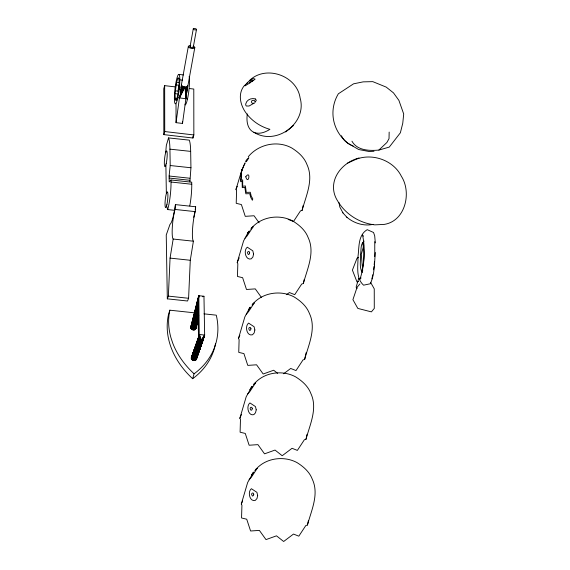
<?xml version="1.0" encoding="UTF-8"?>
<svg xmlns="http://www.w3.org/2000/svg" width="570" height="570" viewBox="0 0 570 570"><rect width="100%" height="100%" fill="white"/><g stroke="black" fill="none" stroke-linecap="round" stroke-linejoin="round"><path stroke-width="0.85" d="M389.16 132.09L389.025 138.645L386.916 142.472L378.872 150.074C369.36 150.943 357.141 150.573 351.961 141.203M194.812 47.538L187.829 86.156L186.219 87.068L185.906 98.696L182.514 123.426L176.045 122.671L176.016 103.64M204.644 335.046L202.421 339.934L195.638 360.183L204.644 335.046L201.801 340.069L194.477 360.568L201.139 340.069L199.479 334.49L199.842 339.656L191.328 358.744L199.301 339.278L198.823 295.709L203.967 296.257L204.644 335.046L196.315 359.357C195.204 361.751 190.694 360.304 191.342 357.689L199.479 334.49L204.644 335.046L196.315 359.357L204.644 335.046L201.139 340.069L191.99 359.734L200.469 339.927L199.479 334.49L198.617 338.295L191.249 358.202L199.301 339.278L198.524 337.754L197.861 298.972L198.823 295.709L199.229 296.913M167.323 298.844L168.371 296.115L170.06 258.103L173.18 239.037A16.715 2.508 -83.9 0 1 172.332 226.96A16.715 2.508 -83.9 0 1 175.04 209.454L175.432 204.609L195.653 206.775L195.261 211.62A16.715 2.508 -83.9 0 0 192.553 229.126A16.715 2.508 -83.9 0 0 193.401 241.203L190.28 260.269L188.592 298.281L187.544 301.01L167.323 298.844L166.24 234.99L170.01 224.331A25.714 3.862 -83.9 0 0 175.432 204.609M374.476 261.573L374.184 264.879M374.775 256.6L374.761 241.659M375.309 252.496C374.355 262.92 374.861 274.113 370.308 283.767L363.56 285.178C355.516 277.932 358.167 265.976 358.017 256.379C359.25 247.138 357.917 235.154 367.23 229.667L373.542 232.482L374.697 235.845L375.317 242.92M175.061 93.658L176.543 82.287L178.139 77.741L178.916 78.389C179.457 85.721 178.902 93.537 176.059 100.363L175.282 99.714L175.061 93.658L177.705 93.965M186.889 86.954L185.906 98.696L185.015 87.039L179.436 97.94L176.045 122.671M189.767 205.941A19.679 2.957 -83.9 0 0 191.755 184.253L191.727 182.201L170.986 179.985L169.219 181.916L169.119 176.016L170.209 165.528L169.931 149.155A33.523 5.037 -83.9 0 0 168.528 137.912L189.261 140.135A33.523 5.037 -83.9 0 1 190.665 151.378L190.943 167.751L189.917 181.823M373.592 269.817L373.984 266.525M187.402 86.754L185.906 98.696L185.435 87.082L182.97 86.583L181.338 85.187L188.314 46.569M199.479 334.49L198.887 338.808L191.249 358.202M187.473 87.516L187.715 85.792L187.188 90.338M180.954 87.737L181.445 84.859M186.81 92.589L187.722 86.483M198.56 337.59L191.606 357.233L198.602 337.24L191.342 357.689L198.617 338.295M203.583 337.775L196.408 358.844L203.604 338.829L203.583 337.775L200.882 344.978M179.7 96.287L179.436 97.94L184.594 87.003M180.376 92.155L181.452 85.543M190.052 46.669L193.28 28.849M193.251 47.388L196.472 29.569A1.646 0.656 10.2 0 0 194.327 28.5A1.646 0.656 10.2 0 0 193.829 29.554A1.646 0.656 10.2 0 0 196.472 29.569M197.89 298.965L190.815 328.192L198.823 295.709L190.815 327.137C190.188 329.752 194.705 331.184 195.802 328.783L198.574 317.661M179.771 96.223L179.436 97.94L183.754 86.832M180.441 92.789L181.78 85.913M371.911 278.887L372.773 274.761M197.989 308.242L193.308 329.994L198.068 310.13M198.082 310.992L193.971 330.002L198.531 311.042M198.161 304.352L192.639 329.845L198.032 307.344M288.156 219.407L293.493 221.516L300.476 210.886L302.114 210.387L303.197 205.399M286.582 294.669L289.396 292.538L294.733 294.647L301.715 284.024L303.354 283.525L304.252 279.364M283.653 373.77L290.686 368.455L296.015 370.564L302.998 359.934L304.644 359.435L306.083 352.78M250.622 388.462L249.945 389.716L251.904 386.738L246.19 396.763L239.856 418.273L240.469 419.484L240.098 432.217L245.271 433.442L249.126 445.234L257.925 444.636L264.537 453.841L275.039 450.072L282.2 455.736L292.04 448.298L297.369 450.407L304.352 439.776L305.997 439.278L307.073 434.283M252.075 474.226L251.398 475.48L253.358 472.501L247.644 482.526L241.31 504.037L241.929 505.255L241.552 517.98L246.724 519.206L250.586 530.998L259.379 530.406L265.99 539.605L276.493 535.836L283.653 541.5L293.493 534.062L298.822 536.17L305.812 525.54L307.451 525.041L308.349 520.88M198.552 311.861L194.598 329.873L198.552 313.536M198.039 302.235L192.019 329.567L198.089 304.323M198.075 300.027L191.071 328.712L197.897 299.492L191.484 329.182L198.011 302.214M198.588 314.277L195.132 329.617L198.695 315.025M198.695 315.695L195.546 329.239L198.503 317.248M198.652 316.984L195.802 328.783L197.997 319.87M182.293 86.27L179.436 97.94L182.97 86.583M255.253 98.931C251.577 97.67 246.618 99.75 245.77 103.861A1.781 1.218 -85.8 0 0 246.432 106.02L249.076 106.02L254.327 103.02C251.997 104.844 249.824 100.698 252.987 100.32C256.457 99.786 253.714 105.001 256.336 100.192L255.203 98.888M198.046 319.72L195.888 328.263L197.982 319.186M191.078 326.674L198.168 298.887L190.815 327.137L195.196 311.348M195.802 327.729L197.989 319.343M363.71 245.748L361.309 254.27L362.292 266.154M175.254 86.889L164.666 85.65L163.761 88.721L163.832 134.62L192.952 138.018L193.85 134.948L193.786 89.055L189.375 88.535M163.832 134.62L164.73 131.549L164.666 85.65M168.528 137.912L166.34 145.35L165.671 152.639M194.363 312.816L169.824 310.187L168.385 315.089A91.086 69.369 16.4 0 0 192.646 378.701A91.086 69.369 16.4 0 0 215.524 343.632M259.129 222.834L254.042 215.752L245.25 216.344L241.388 204.552L236.215 203.326L236.593 190.601L235.98 189.383L241.929 169.732L240.512 175.909L241.06 175.41L240.611 181.695L242.122 181.296L242.279 187.644L244.829 187.352L245.855 193.793L249.696 193.643L250.8 197.491L252.375 200.262L252.788 198.859L251.213 196.08L250.294 192.261L246.268 192.389L245.406 185.963L242.692 186.233L242.685 179.906L241.024 180.284L241.623 174.021L240.925 174.505L242.492 168.342L242.4 168.891M192.646 378.701L194.085 373.806A91.086 69.369 16.4 0 0 214.455 347.664L216.108 342.506A91.086 69.369 16.4 0 0 216.279 315.167L204.01 313.849M261.388 297.383L255.282 288.883L246.489 289.482L242.628 277.69L237.455 276.464L237.833 263.732L237.22 262.521L243.547 241.01L248.584 231.577M277.59 373.322L273.685 370.236L263.183 374.005L256.571 364.8L247.772 365.391L243.917 353.599L238.744 352.374L239.115 339.649L238.502 338.43L244.836 316.927L249.689 307.836M302.114 210.387C305.962 195.802 314.006 179.586 306.988 164.609C304.223 157.242 298.167 151.969 291.648 147.922C277.355 140.106 258.524 144.196 248.263 156.729M303.354 283.525C307.202 268.94 315.246 252.724 308.228 237.747C305.463 230.38 299.407 225.107 292.887 221.053C279.264 213.707 260.305 216.643 250.729 229.154M304.644 359.435C308.491 344.85 316.535 328.634 309.51 313.657C306.753 306.29 300.689 301.017 294.177 296.97C280.547 289.624 261.587 292.553 252.018 305.064M305.997 439.278C309.845 424.693 317.889 408.476 310.864 393.5C308.106 386.132 302.043 380.86 295.531 376.813C281.901 369.467 262.941 372.395 253.372 384.907M358.751 278.21L356.108 287.187L357.155 288.306M307.451 525.041C311.298 510.456 319.343 494.24 312.317 479.263C309.56 471.896 303.504 466.623 296.984 462.576C283.354 455.231 264.402 458.159 254.826 470.67M202.421 339.934L201.801 340.069L195.104 360.44L202.421 339.934L203.604 338.829M195.624 347.344L198.695 338.081M198.567 337.611L192.019 356.863L198.673 338.031M202.948 339.67L196.052 359.812L203.355 339.293M193.807 360.554L201.139 340.069L201.801 340.069M196.329 358.309L203.682 338.309M199.08 349.781L199.977 347.379M193.144 360.404L201.139 340.069L199.301 339.278M242.72 168.1L245.014 162.842L245.171 163.227M242.293 169.539L244.131 164.987M235.98 189.383L237.298 186.248M199.842 339.656L191.584 359.264L200.469 339.927M237.22 262.521L239.201 257.818M238.502 338.43L239.828 335.295M239.856 418.273L241.509 414.354M241.31 504.037L242.635 500.902M192.517 360.126L201.139 340.069M247.979 232.703C245.656 236.165 250.586 230.28 248.748 231.285M249.268 308.619C246.924 312.089 251.919 306.118 250.009 307.223M253.871 132.29C276.044 146.234 307.494 123.213 300.105 97.962C296.92 75.703 266.133 64.716 249.724 80.292M249.375 230.957L248.121 232.482M252.403 386.232L250.757 388.234M253.857 471.996L252.211 473.998M359.912 283.967L357.091 287.252L352.916 299.678L357.832 308.413L371.398 311.876L374.283 308.427L374.248 288.84L370.557 282.285M249.404 308.391L249.888 307.836M362.841 270.023L361.786 271.22C364.173 262.193 364.608 252.068 362.655 242.934L363.446 244.323M361.102 277.932L359.976 279.2C364.601 265.235 365.52 249.147 362.506 234.747L363.346 236.229M364.088 241.096C360.119 244.231 361.409 249.917 360.546 254.291C360.789 260.319 359.072 267.195 362.271 272.652M359.022 157.983C340.026 162.899 325.89 183.355 337.996 201.509L338.16 201.809C346.047 214.605 359.969 223.269 374.903 224.858L384.237 224.402C405.462 221.075 411.853 192.439 401.344 176.23C393.115 159.493 370.301 152.183 353.749 160.341M245.342 84.852L244.046 85.985A32.041 22.878 33.1 0 0 244.459 110.665C250.244 119.821 259.5 126.462 269.909 129.333A31.813 17.656 -58.1 0 1 247.33 113.95M246.639 83.726L247.936 82.593M251.42 228.071L253.116 226.832L247.109 235.923L245 238.274M252.702 303.981L254.405 302.748L248.399 311.84L246.283 314.184M254.056 383.824L255.759 382.584L249.753 391.683L247.637 394.027M255.51 469.587L257.213 468.348L251.206 477.446L249.097 479.79M285.677 131.976L289.161 129.084M289.254 129.005L293.543 125.443M358.387 257.277L356.984 258.324L352.41 270.109L356.998 281.965L358.651 281.366M198.388 298.046L198.859 297.718M347.308 163.234L353.243 160.576M202.549 296.749L203.967 296.257M378.872 150.074L389.281 147.089L400.368 132.789L402.762 123.263L403.703 113.986L398.893 100.377L393.492 92.882L386.196 87.096L372.773 81.638L363.176 81.866L353.557 83.826L338.338 93.808C328.263 110.701 332.702 131.52 348.17 143.419L358.651 149.511L369.061 151.506L373.984 151.285M373.186 224.345C363.895 226.404 353.828 223.262 346.71 217.099M185.435 87.082L186.219 87.068M169.931 149.155L190.665 151.378M170.209 165.528L190.943 167.751M169.119 176.016L189.853 178.239M169.155 178.061L189.888 180.284M170.986 179.985L171.021 182.029L191.755 184.253M175.04 209.454L195.261 211.62M166.575 205.848L167.673 209.568L174.584 210.309M173.18 239.037L193.401 241.203M170.06 258.103L190.28 260.269M168.371 296.115L188.592 298.281M187.523 98.881L177.819 97.748A14.813 2.109 -83.3 0 1 174.477 94.976A14.813 2.109 -83.3 0 1 179.001 74.428L183.412 74.941M177.633 78.575L179.393 78.781M179.807 79.843L182.457 80.149M176.543 82.287L179.187 82.593M176.03 84.901L179.564 85.315M175.268 90.794L177.911 91.1M175.068 98.275L176.828 98.482M175.282 99.714L177.042 99.921M164.73 131.549L193.85 134.948M353.151 145.991C348.256 144.21 343.461 140.59 341.451 135.717M338.986 202.592L339.813 207.01L342.99 212.945M342.663 212.582L346.945 217.362M244.437 164.231L244.758 164.63M241.701 169.938L241.986 170.295M165.877 164.922L166.362 193.565M197.897 299.492L198.524 337.754M192.945 136.251L192.952 138.018M182.514 121.666L182.514 123.426M194.085 373.806A91.086 69.369 16.4 0 1 172.76 343.197L170.922 337.668A91.086 69.369 16.4 0 1 169.824 310.187M179.001 74.428A14.813 2.109 -83.3 0 1 177.819 97.748M178.724 91.791A3.292 0.47 -83.3 0 1 178.196 89.739A3.292 0.47 -83.3 0 1 179.237 86.191M179.237 88.742A3.292 0.47 -83.3 0 1 179.144 89.597M192.988 46.854A1.646 0.656 10.2 0 1 192.582 47.716A1.646 0.656 10.2 0 1 190.323 47.21A1.646 0.656 10.2 0 1 190.729 46.348M193.173 46.142A3.292 1.311 10.2 0 1 193.871 48.336A3.292 1.311 10.2 0 1 188.756 47.296A3.292 1.311 10.2 0 1 190.708 45.643M189.147 76.473A14.813 2.109 -83.3 0 1 188.47 93.679A14.813 2.109 -83.3 0 1 184.901 104.809M195.653 206.775A25.714 3.862 -83.9 0 1 195.204 209.803M194.833 211.99A25.714 3.862 -83.9 0 1 193.764 217.32M171.021 182.029A19.679 2.957 -83.9 0 1 167.673 209.568M245.756 176.786C248.606 185.948 251.085 169.418 245.756 176.786M249.66 252.795L249.368 253.964L248.57 254.541A1.881 0.898 82.3 0 1 247.943 253.899C246.34 252.004 249.404 250.073 249.66 252.795M250.942 328.712L250.658 329.873L249.86 330.458A1.881 0.898 82.3 0 1 249.233 329.816C247.629 327.914 250.693 325.983 250.942 328.712M252.296 408.555L252.011 409.716L251.213 410.293A1.881 0.898 82.3 0 1 250.586 409.659C248.983 407.757 252.047 405.826 252.296 408.555M253.75 494.318L253.465 495.48L252.667 496.064A1.881 0.898 82.3 0 1 252.04 495.423C250.437 493.52 253.5 491.589 253.75 494.318M253.579 254.063L252.895 256.992L251.235 258.858C245.492 260.661 243.269 250.102 247.302 247.195L252.816 250.829L253.579 254.063M254.868 329.98L254.177 332.909L252.517 334.768C246.782 336.578 244.551 326.019 248.591 323.105L254.106 326.738L254.868 329.98M256.222 409.816L255.531 412.744L253.871 414.611C248.128 416.428 245.919 405.826 249.945 402.947L255.46 406.581L256.222 409.816M257.676 495.587L256.985 498.508L255.324 500.375C249.582 502.191 247.373 491.589 251.398 488.711L256.913 492.345L257.676 495.587M186.162 96.95L185.906 98.696L186.162 97.021M248.784 157.883C244.687 165.357 244.551 160.498 248.784 157.883M249.532 82.401L249.639 82.821L250.722 82.422L245.093 85.849A1.781 0.363 -49 0 1 245.698 84.545C247.223 82.301 253.337 76.836 255.125 79.137L251.555 81.888L253.166 80.22L251.883 80.434A3.242 1.083 -37 0 0 250.458 81.417L249.532 82.401M166.248 163.44A7.909 1.19 -83.9 0 0 166.725 150.965A7.909 1.19 -83.9 0 0 164.352 161.944A7.909 1.19 -83.9 0 0 166.248 163.44M166.946 204.366A7.909 1.19 -83.9 0 0 167.416 191.891A7.909 1.19 -83.9 0 0 165.043 202.87A7.909 1.19 -83.9 0 0 166.946 204.366"/></g></svg>
